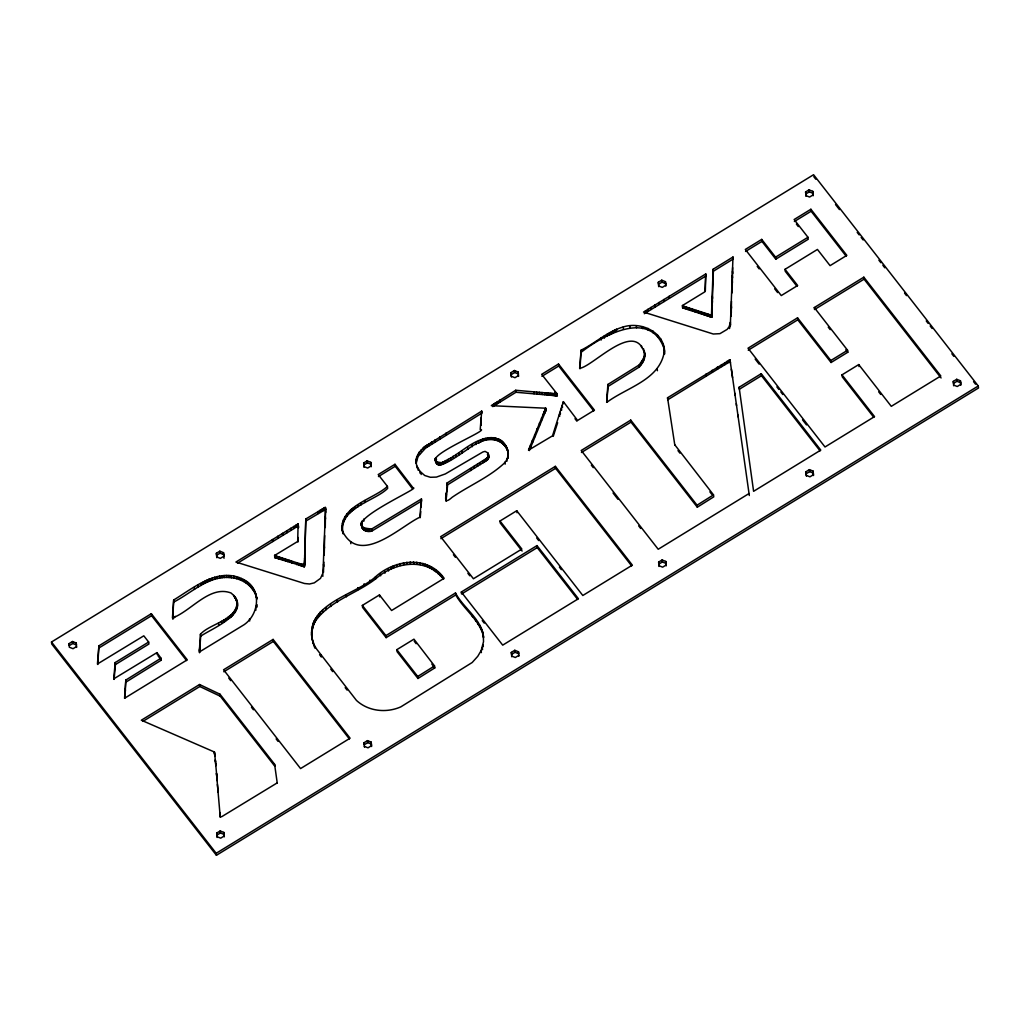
<?xml version="1.0" encoding="UTF-8"?>
<svg xmlns="http://www.w3.org/2000/svg" width="1030" height="1030" viewBox="0 0 1030 1030"><rect width="100%" height="100%" fill="white"/><g stroke="black" fill="none" stroke-linecap="round" stroke-linejoin="round"><path stroke-width="1.5" d="M421.18 507.018L421.476 498.932L371.856 528.892C330.681 527.167 422.661 487.048 413.12 487.924L394.979 464.285L378.216 474.56L387.422 486.366L387.666 488.362C374.83 501.378 337.698 507.957 343.054 533.798C335.664 506.889 373.916 499.357 387.422 486.366M325.467 510.545L325.12 507.442L305.807 518.966L304.365 566.667L274.727 557.539L274.662 555.428L297.683 541.471L298.108 523.884L235.922 562.045L304.468 583.495L309.541 583.997L314.279 582.864L320.485 578.384L322.969 573.053L325.467 510.545L325.274 527.54L325.017 525.558M325.725 512.541L325.493 507.468L325.738 509.464M644.523 354.629L644.574 352.672C645.784 358.015 642.823 363.088 639.411 366.95L608.112 386.443L606.683 402.37L607.867 384.46L639.167 364.968L643.415 358.646L644.523 354.629L644.78 356.625M682.336 305.807L711.473 315.257L713.12 269.242L733 257.011L733.257 258.994L713.365 271.238L711.833 317.253L682.581 307.79L682.761 305.369L704.958 291.773L705.769 273.941L643.544 312.064L713.288 334.016L719.944 333.656L727.206 329.355L729.176 326.587L730.463 322.042L733 257.011M304.532 566.5L305.807 518.966M731.867 290.872L732.111 292.855L732.613 267.633M297.992 541.973L298.159 537.544M324.218 555.119L324.669 535.587M730.94 314.292L731.184 316.287L731.506 301.262M323.175 570.414L323.42 572.41L323.909 562.174M705.344 290.795L705.769 273.941M416.828 465.895L419.854 471.238L424.721 475.5L430.373 477.276L436.411 477.096L445.333 473.929L482.941 451.951L485.091 451.372L487.769 452.878L488.581 455.621L486.945 458.17L446.994 483.044C449.84 487.061 439.424 508.717 452.131 497.31C468.959 485.722 488.619 477.547 503.696 463.719C511.691 456.445 507.803 443.325 498.726 439.166C477.019 432.394 460.513 455.608 441.625 462.637C412.554 460.513 492.392 429.085 480.212 429.523L481.705 411.099L424.18 447.007L419.171 452.312L416.725 456.818L415.953 461.324L417.073 467.877M445.848 499.215L446.093 501.211L447.252 485.04L487.19 460.152L488.864 456.882L487.422 454.307M148.655 642.038L115.193 662.56L113.725 678.886L156.946 652.621L160.989 658.196L125.815 680.058L124.566 698.263L187.267 659.818L151.32 613.7L98.906 645.836L97.438 664.002L143.801 635.819L148.655 642.038L148.899 644.033L115.437 664.556L114.098 679.401M199.318 650.007L199.459 651.939L244.136 624.682C259.56 614.022 261.903 588.272 243.492 579.517C218.669 566.371 193.511 587.988 173.697 599.975L172.435 617.987C191.207 611.112 209.721 584.873 231.029 592.997C253.985 612.361 211.008 628.712 200.683 636.231L199.524 652.75L200.438 634.235C209.863 623.498 236.887 620.433 237.145 602.009M125.815 680.058L124.939 697.98L124.733 695.34M172.782 618.476L173.697 599.975M311.524 634.338L312.232 640.003C305.163 603.593 355.646 595.095 375.461 576.839C394.542 559.548 427.746 555.015 444.149 578.281L391.593 610.507L379.452 594.928L362.341 605.421L362.586 607.417L386.147 637.634L455.749 594.954L455.492 592.971L385.89 635.652L386.147 637.634M311.936 638.149C311.498 632.253 312.438 625.931 315.579 620.832C329.986 600.735 356.586 593.628 375.705 578.834C394.451 562.019 426.896 556.831 443.518 579.298M97.811 664.479L98.906 645.836M481.705 411.099L481.95 413.094L425.493 448.153L417.987 456.548L416.197 463.32L415.953 461.324M664.479 351.41L664.234 349.428L664.479 354.178C666.307 332.922 641.407 320.961 623.176 326.999C607.584 331.338 595.392 343.132 581.1 350.161L579.633 368.328C592.932 366.77 636.051 318.309 644.832 354.655M580.006 368.804L581.1 350.161M421.476 498.932L419.828 517.24C401.237 525.712 360.513 566.204 342.81 531.815M420.214 517.704L420.768 511.601M361.813 521.206C359.483 527.643 365.586 533.63 372.1 530.888L421.721 500.915M664.234 352.196C659.367 380.019 626.987 387.344 607.043 402.189L606.747 400.155M730.025 324.321L730.27 326.317L730.463 322.042M311.987 638.008L314.214 645.153L316.609 649.042L356.47 700.439C368.354 711.382 386.224 713.262 400.786 706.889L472.204 662.496L477.766 656.303L481.139 650.6L483.521 641.729L483.315 635.613L483.559 637.609C482.066 619.249 463.371 608.189 455.492 592.971M257.075 604.636L256.663 607.391L256.418 605.408M304.352 564.234L300.863 564.054L274.559 555.582M529.085 448.591L528.506 450.161L552.505 435.844L563.359 401.661L577.598 420.459L594.439 410.133L558.492 364.015L541.677 374.328L557.101 393.885L515.708 390.267L491.323 405.678L545.745 408.215L545.952 410.339L529.33 450.574L529.085 448.591L545.745 408.215L545.849 410.571M553.252 436.321L557.642 422.725M729.42 328.583L729.884 327.501M436.45 459.097C432.986 478.796 475.628 440.892 478.731 443.003C489.199 435.471 506.863 440.274 508.331 454.14L507.687 449.968M682.581 307.79L683.675 306.889M172.782 617.82L172.911 618.811L173.774 617.253M172.911 618.811L175.306 616.352M274.727 557.539L275.19 555.08M556.998 393.718L557.346 395.868L515.953 392.263L492.778 406.605L492.52 404.623M644.304 313.712L706.026 275.924M417.974 678.474L417.717 676.478L434.531 665.934L413.944 639.167L396.82 649.673L397.078 651.668L417.974 678.474L434.776 667.916L434.531 665.934M713.494 494.864L713.751 496.859L697.31 507.185L697.053 505.189L713.494 494.864L674.843 444.883M126.059 682.04L161.234 660.191L160.989 658.196M237.518 563.204L298.352 525.867L298.443 527.965L298.198 525.107M730 359.779L730.437 362.933L729.935 361.839L724.953 364.646L667.788 399.769L667.543 397.773L730 359.779L732.575 377.791M51.5 642.012L813.571 174.714L978.255 385.993L978.5 387.988L216.429 855.286L51.745 644.008L51.5 642.012L216.184 853.291L216.429 855.286M69.062 643.621L72.499 641.51L76.207 643.003L76.452 644.986L72.744 643.493L69.306 645.604L69.062 643.621L69.332 647.213L73.027 648.707L76.465 646.608M216.802 557.681L216.377 553.29L219.815 551.179L223.51 552.672L224.025 558.26M363.68 462.959L367.118 460.848L370.826 462.341L371.07 464.324L367.375 462.831L363.938 464.942L363.68 462.959L364.105 467.337M518.399 375.602L514.961 377.714L511.266 376.22L510.996 372.615L514.434 370.517L518.142 372.01L518.386 373.993L514.678 372.5L511.24 374.611L511.421 377.006M658.736 286.675L658.312 282.284L661.749 280.186L665.444 281.679L665.869 286.07M806.039 196.344L805.615 191.953L809.052 189.855L812.76 191.348L813.185 195.739M223.755 554.655L220.059 553.162L216.622 555.273L216.377 553.29M665.702 283.662L661.994 282.168L658.556 284.28L658.312 282.284M813.005 193.331L809.31 191.838L805.872 193.949L805.615 191.953M371.096 465.933L367.659 468.045L363.951 466.551M761.711 239.398L745.321 249.453L781.268 295.571L797.658 285.516L785.027 269.319L817.447 249.44L830.077 265.65L846.827 255.376L810.88 209.257L794.13 219.532L807.971 237.286L808.215 239.282L775.809 259.161L761.955 241.393L761.711 239.398L775.551 257.165L775.809 259.161M99.15 647.831L151.577 615.683L151.32 613.7M306.052 520.948L325.647 509.374M378.461 476.555L395.224 466.268L394.979 464.285M541.922 376.323L558.736 366.01L558.492 364.015M745.566 251.449L761.955 241.393M794.375 221.514L811.125 211.24L810.88 209.257M775.551 257.165L807.971 237.286M277.276 783.302L274.585 764.247L220.008 694.22L199.562 684.512L141.342 720.215L214.485 752.042L215.888 765.741L215.296 759.844L215.54 761.827M273.105 639.411L223.574 669.783L300.567 768.573L350.097 738.201L273.105 639.411L273.349 641.407L349.363 738.922M555.35 466.345L440.634 536.682L473.427 578.757L521.862 549.054L500.001 521.013L516.751 510.738L582.813 595.495L632.343 565.122L555.35 466.345L555.608 468.328L631.609 565.843M697.053 505.189L630.746 420.111L581.216 450.483L658.209 549.26L749.055 493.525M814.292 307.558L847.574 350.252L847.819 352.234L831.068 362.509L830.824 360.526L797.542 317.832L748.012 348.204L825.004 446.981L874.534 416.609L841.986 374.856L858.737 364.581L891.285 406.335L940.815 375.963L863.822 277.186L814.292 307.558L814.55 309.541L864.08 279.169L863.822 277.186M142.938 721.373L199.807 686.508L220.253 696.203L274.83 766.23L274.585 764.247M223.819 671.779L273.349 641.407M440.879 538.677L555.608 468.328M581.461 452.479L630.991 422.107L630.746 420.111M748.256 350.187L797.787 319.815L797.542 317.832M739.115 387.254L761.222 373.697L820.781 450.097L753.6 491.31L739.115 387.254L739.36 389.25L761.466 375.693L761.222 373.697M830.824 360.526L847.574 350.252M461.311 592.018L536.99 545.604L578.397 598.726L502.704 645.14L461.311 592.018L461.556 594.014L537.248 547.6L536.99 545.604M277.25 782.864L221.978 816.52L220.201 817.125L219.763 812.413L220.227 816.88L219.982 814.897M224.128 836.051L220.69 838.163L216.995 836.669L216.725 833.064L220.163 830.952L223.871 832.446L224.115 834.442L220.407 832.948L216.97 835.06L217.15 837.454M364.466 747.123L364.041 742.733L367.478 740.622L371.173 742.115L371.598 746.505M511.344 652.402L514.781 650.291L518.489 651.784L518.734 653.78L515.039 652.286L511.601 654.398L511.344 652.402L511.768 656.792M666.062 565.058L662.625 567.169L658.93 565.676L658.659 562.071L662.097 559.96L665.805 561.453L666.05 563.449L662.342 561.955L658.904 564.067L659.084 566.461M813.108 471.122L813.378 474.727L809.941 476.839L806.245 475.345L805.975 471.74L809.413 469.629L813.108 471.122L813.533 475.512M953.716 385.799L953.291 381.409L956.716 379.298L960.424 380.791L960.848 385.181M371.431 744.111L367.723 742.617L364.285 744.729L364.041 742.733M806.4 476.13L806.22 473.723L809.657 471.624L813.365 473.118M960.668 382.787L956.973 381.293L953.535 383.392L953.291 381.409M518.76 655.389L515.322 657.501L511.614 656.007M216.184 853.291L978.255 385.993M581.345 352.144C602.782 335.407 650.149 308.73 664.131 348.694L663.887 346.698M173.941 601.958C191.889 592.739 209.232 574.792 231.351 577.74C243.08 578.667 254.835 587.152 256.882 599.138L256.637 597.155M545.256 409.992L545.99 410.21M805.885 195.558L809.593 197.052L813.031 194.94L812.76 191.348M953.548 385.014L957.256 386.507L960.694 384.396L960.424 380.791M658.569 285.889L662.277 287.383L665.715 285.271L665.444 281.679M216.635 556.882L220.343 558.376L223.78 556.277L223.51 552.672M364.298 746.338L368.006 747.832L371.444 745.72L371.173 742.115M813.816 176.709L815.799 179.233M835.51 204.532L839.463 209.592M857.205 232.368L859.187 234.904M861.157 237.428L863.127 239.964M878.899 260.204L880.882 262.727M882.852 265.264L884.822 267.8M904.546 293.099L906.516 295.623M926.24 320.935L928.21 323.459M930.18 325.995L932.15 328.519M951.875 353.818L953.844 356.354M973.569 381.654L975.539 384.19M811.125 211.24L846.106 256.11M864.08 279.169L941.072 377.959M796.357 224.051L798.327 226.587M796.937 286.263L785.272 271.302L785.027 269.319M828.249 327.128L830.206 329.639M845.862 349.724L847.819 352.234M878.719 391.876L880.689 394.413M757.23 266.397L759.174 268.894M774.715 288.838L777.637 292.572M797.787 319.815L831.068 362.509M873.8 417.33L842.244 376.838L841.986 374.856M755.17 359.058L759.123 364.118M776.89 386.92L778.86 389.456M780.83 391.979L782.813 394.516M802.55 419.841L806.503 424.914M761.466 375.693L820.047 450.844M630.991 422.107L697.31 507.185M558.736 366.01L593.718 410.88M554.668 392.34L555.595 393.524M591.336 465.135L593.306 467.672M613.043 492.997L617.987 499.331M638.716 525.931L640.686 528.454M536.72 538.021L538.69 540.557M559.406 567.118L561.376 569.654M537.248 547.6L577.663 599.447M522.107 551.037L500.245 522.995L500.001 521.013M453.419 554.758L455.35 557.23M467.877 573.324L469.809 575.796M482.259 620.575L484.229 623.099M362.341 605.421L385.89 635.652M396.82 649.673L417.717 676.478M330.759 669.127L332.677 671.586M345.179 687.628L347.097 690.1M228.763 678.113L230.733 680.637M251.462 707.237L253.432 709.773M276.143 738.896L278.113 741.433M151.577 615.683L186.546 660.552M677.985 450.625L679.916 453.123M709.876 491.851L711.807 494.349M414.202 641.162L416.159 643.711M431.84 664.092L434.776 667.916M395.224 466.268L412.412 488.671M455.749 594.954C463.577 608.897 478.796 619.365 483.186 635.214L482.529 631.197M319.583 654.668L321.347 656.986L321.103 655.003M574.998 418.695L576.903 421.193M158.002 655.724L161.234 660.191M237.389 604.005L235.394 597.361M314.459 647.136L314.923 648.076L314.665 646.093M481.165 417.832L480.959 425.3L480.714 423.317M667.543 397.773L674.843 445.308M749.312 495.52L731.377 369.139M956.716 379.298L956.973 381.293M858.737 364.581L858.994 366.577M809.052 189.855L809.31 191.838M809.413 469.629L809.657 471.624M805.975 471.74L806.22 473.723M732.485 271.444L732.742 273.439M732.343 275.77L732.6 277.765M732.201 280.508L732.446 282.503M732.034 285.568L732.279 287.563M731.313 306.039L731.558 308.022M731.12 310.416L731.377 312.399M730.347 323.021L730.592 325.004M737.905 414.935L738.15 416.918M734.815 393.241L735.072 395.237M736.308 403.657L736.553 405.653M729.678 359.856L729.935 361.839M728.738 360.32L728.995 362.315M727.103 361.247L727.36 363.23M713.12 269.242L713.365 271.238M724.708 362.65L724.953 364.646M721.476 364.594L721.721 366.577M712.322 296.318L712.58 298.301M712.206 300.194L712.451 302.189M712.091 303.773L712.335 305.768M711.975 306.992L712.219 308.987M711.872 309.773L712.116 311.768M711.769 312.064L712.026 314.047M711.691 313.777L711.936 315.772M711.627 314.871L711.833 317.253M711.228 315.206L711.485 317.189M710.867 315.103L711.112 317.098M717.331 367.105L717.575 369.101M710.391 314.974L710.649 316.97M709.837 314.807L710.082 316.802M709.181 314.614L709.438 316.596M708.473 314.382L708.717 316.377M707.7 314.137L707.958 316.133M706.902 313.867L707.147 315.862M705.936 313.558L706.181 315.541M712.193 370.246L712.451 372.242M704.713 313.159L704.971 315.141M703.284 312.682L703.542 314.678M701.688 312.167L701.932 314.15M699.962 311.601L700.207 313.584M698.147 311.009L698.392 313.004M706.014 374.045L706.258 376.04M696.28 310.403L696.525 312.386M694.4 309.798L694.658 311.781M692.572 309.206L692.817 311.189M690.795 308.627L691.053 310.622M689.122 308.086L689.366 310.069M687.564 307.571L687.808 309.567M686.147 307.107L686.392 309.103M684.911 306.695L685.156 308.691M683.881 306.348L684.126 308.343M683.096 306.077L683.341 308.073M682.761 305.369L683.019 307.365M682.401 305.678L682.813 307.893M669.114 296.28L669.358 298.275M661.749 280.186L661.994 282.168M663.861 299.485L664.105 301.481M659.02 302.459L659.264 304.442M663.178 344.046L663.423 346.041M660.784 338.947L661.028 340.943M654.668 305.125L654.913 307.12M657.372 334.608L657.616 336.604M650.909 307.442L651.153 309.438M653.072 331.081L653.316 333.076M657.153 368.714L657.41 370.71M647.831 309.348L648.076 311.343M648.037 328.403L648.282 330.385M645.514 310.79L645.759 312.785M642.398 326.6L642.643 328.596M644.291 350.767L644.535 352.762M643.66 348.951L643.905 350.934M644.136 356.625L644.394 358.62M643.415 358.646L643.66 360.642M641.394 345.604L641.639 347.599M642.36 360.667L642.604 362.663M636.283 325.738L636.527 327.733M640.956 362.676L641.201 364.672M639.167 364.968L639.411 366.95M662.097 559.96L662.342 561.955M629.832 325.866L630.077 327.849M658.659 562.071L658.904 564.067M623.176 326.999L623.42 328.982M616.455 329.188L616.7 331.184M615.58 329.587L615.824 331.57M614.472 330.141L614.717 332.123M613.108 330.875L613.352 332.857M611.434 331.815L611.678 333.797M609.412 332.973L609.657 334.969M607.018 334.39L607.275 336.372M604.211 336.063L604.468 338.059M607.867 384.46L608.112 386.443M600.966 338.033L601.211 340.016M607.082 394.915L607.34 396.898M606.979 396.421L607.236 398.404M606.889 397.812L607.134 399.807M606.812 399.074L607.056 401.056M563.359 401.661L563.616 403.644M562.251 405.46L562.509 407.455M561.427 408.15L561.672 410.133M560.191 412.026L560.436 414.009M559.47 414.292L559.715 416.275M556.664 393.241L556.973 395.868M556.303 393.846L556.548 395.829M555.762 393.795L556.007 395.777M555.093 393.73L555.337 395.726M554.333 393.653L554.578 395.649M553.483 393.576L553.728 395.559M552.569 393.486L552.814 395.469M551.591 393.383L551.848 395.365M550.381 393.254L550.638 395.25M548.758 393.1L549.016 395.082M546.788 392.919L547.046 394.902M544.535 392.713L544.78 394.696M545.424 408.073L545.707 410.88M545.282 409.296L545.527 411.279M545.076 409.76L545.321 411.743M544.831 410.275L545.089 412.27M544.574 410.841L544.819 412.837M542.038 392.481L542.295 394.477M544.291 411.446L544.548 413.429M544.007 412.064L544.252 414.06M543.119 414.112L543.364 416.094M539.372 392.25L539.63 394.245M541.523 417.91L541.767 419.905M536.604 392.018L536.849 394.001M539.45 422.957L539.694 424.939M533.785 391.773L534.029 393.756M537.081 428.725L537.338 430.707M534.66 434.686L534.905 436.681M532.368 440.338L532.626 442.321M530.45 445.14L530.695 447.136M514.434 370.517L514.678 372.5M515.708 390.267L515.953 392.263M510.996 372.615L511.24 374.611M516.751 510.738L516.996 512.721M507.391 448.951L507.635 450.947M507.018 447.973L507.262 449.968M508.086 454.938L508.073 458.324L507.829 456.329M506.554 447.02L506.799 449.016M506 446.067L506.258 448.063M499.923 399.949L500.168 401.932M505.357 445.115L505.601 447.097M506.747 459.174L506.992 461.157M504.61 444.136L504.855 446.119M503.747 443.106L503.992 445.102M503.142 442.437L503.387 444.419M502.589 441.857L502.833 443.84M504.919 462.148L505.164 464.144M497.297 401.571L497.542 403.554M502.074 441.355L502.318 443.338M501.584 440.917L501.829 442.9M501.082 440.531L501.34 442.514M500.567 440.171L500.825 442.166M500.014 439.836L500.271 441.831M495.224 402.872L495.469 404.854M499.408 439.514L499.653 441.497M498.726 439.166L498.971 441.162M493.653 403.876L493.898 405.859M497.619 438.69L497.863 440.685M496.473 438.291L496.718 440.286M495.301 437.982L495.546 439.965M494.091 437.737L494.336 439.733M492.855 437.583L493.1 439.578M491.593 437.518L491.838 439.501M490.306 437.531L490.55 439.514M489.005 437.621L489.25 439.604M514.781 650.291L515.039 652.286M487.666 437.789L487.924 439.784M488.503 454.179L488.825 457.616M488.22 453.496L488.465 455.492M485.915 438.111L486.16 440.093M487.769 452.878L488.027 454.861M488.362 456.367L488.619 458.35M487.988 457.088L488.233 459.071M487.422 457.771L487.679 459.766M486.945 458.17L487.19 460.152M484.293 438.497L484.538 440.492M485.954 458.865L486.199 460.848M482.632 439.05L482.877 441.046M484.486 459.844L484.731 461.826M480.752 439.862L480.997 441.857M482.555 461.092L482.8 463.075M478.487 441.02L478.731 443.003M480.173 462.599L480.431 464.582M475.641 442.604L475.886 444.587M477.379 464.35L477.624 466.345M472.062 444.702L472.319 446.698M474.186 466.345L474.431 468.341M470.607 468.56L470.852 470.556M467.569 447.419L467.826 449.415M461.994 450.831L462.238 452.827M481.95 629.343L482.195 631.339M481.087 627.425L481.332 629.407M483.083 644.729L483.327 646.711M458.917 452.711L459.161 454.694M479.813 625.223L480.057 627.206M482.285 647.69L482.542 649.673M477.984 622.519L478.229 624.502M481.139 650.6L481.383 652.595M455.942 454.513L456.187 456.496M475.474 619.082L475.718 621.077M453.123 456.2L453.367 458.196M472.165 614.717L472.422 616.7M450.522 457.745L450.767 459.74M446.183 432.896L446.428 434.879M448.192 459.123L448.436 461.118M446.17 460.294L446.428 462.29M444.548 461.221L444.793 463.217M446.994 483.044L447.252 485.04M443.351 461.878L443.595 463.873M439.99 436.707L440.248 438.703M442.643 462.238L442.887 464.221M446.26 493.1L446.505 495.082M446.157 494.567L446.402 496.55M446.054 495.932L446.299 497.928M441.625 462.637L441.87 464.62M445.977 497.181L446.222 499.177M445.9 498.288L446.144 500.284M440.698 462.908L440.943 464.903M439.862 463.075L440.119 465.058M439.115 463.101L439.359 465.097M438.42 463.011L438.677 465.006M435.136 439.707L435.394 441.703M437.802 462.792L438.046 464.788M437.222 462.457L437.467 464.44M436.681 461.981L436.926 463.964M436.166 461.376L436.411 463.371M435.548 457.861L435.806 459.844M435.793 460.822L436.218 463.101M435.278 458.505L435.87 462.534M435.162 459.174L435.613 461.994M431.441 442.037L431.686 444.02M428.686 443.801L428.931 445.797M426.678 445.14L426.935 447.123M441.51 575.345L441.767 577.341M425.248 446.17L425.493 448.153M424.18 447.007L424.424 449.003M439.81 573.581L440.068 575.564M423.291 447.793L423.536 449.788M437.982 571.882L438.226 573.877M421.025 450.059L421.27 452.054M436.025 570.285L436.282 572.281M433.978 568.805L434.222 570.787M419.171 452.312L419.416 454.307M420.961 472.538L421.206 474.521M417.742 454.565L417.987 456.548M419.854 471.238L420.098 473.234M431.853 567.427L432.098 569.423M416.725 456.818L416.983 458.801M417.884 468.199L418.129 470.182M429.677 566.191L429.922 568.174M416.133 459.071L416.377 461.054M427.45 565.097L427.708 567.079M425.223 564.157L425.467 566.152M422.995 563.397L423.24 565.393M419.957 562.638L420.201 564.62M416.79 562.135L417.047 564.131M413.532 561.904L413.777 563.886M410.198 561.929L410.442 563.912M406.824 562.2L407.069 564.195M403.451 562.74L403.696 564.723M400.116 563.513L400.361 565.509M396.833 564.543L397.078 566.539M393.64 565.831L393.885 567.813M392.868 566.268L393.112 568.251M391.052 567.35L391.297 569.332M388.297 569.011L388.542 570.993M384.718 571.187L384.963 573.182M367.118 460.848L367.375 462.831M380.405 573.813L380.649 575.809M371.856 528.892L372.1 530.888M379.452 594.928L379.697 596.924M369.564 529.227L369.809 531.21M375.461 576.839L375.705 578.834M368.676 529.317L368.92 531.313M364.697 500.516L364.942 502.498M367.839 529.343L368.083 531.338M367.041 529.304L367.285 531.287M366.281 529.188L366.526 531.184M365.573 529.008L365.817 530.991M363.654 519.172L363.899 521.154M364.903 528.751L365.148 530.733M364.272 528.416L364.53 530.411M360.68 503.026L360.925 505.009M363.693 528.03L363.938 530.012M369.989 580.186L370.234 582.182M363.152 527.553L363.397 529.549M362.689 527.09L362.946 529.072M362.303 526.626L362.56 528.622M361.582 522.068L361.826 524.064M361.994 526.176L362.238 528.158M361.466 523.086L362.006 527.708M361.401 524.244L361.826 527.231M357.565 504.996L357.809 506.992M355.196 506.528L355.453 508.511M364.092 583.804L364.337 585.8M353.445 507.7L353.689 509.696M352.157 508.627L352.415 510.623M351.204 509.399L351.449 511.382M350.432 510.095L350.676 512.09M349.698 510.829L349.955 512.824M357.886 587.628L358.131 589.611M347.033 513.893L347.29 515.875M350.586 541.716L350.844 543.711M344.934 516.944L345.179 518.94M343.376 519.983L343.634 521.978M342.398 522.995L342.642 524.991M341.973 525.982L342.218 527.965M342.115 528.918L342.359 530.913M367.478 740.622L367.723 742.617M346.196 594.812L346.44 596.808M337.222 600.361L337.467 602.344M325.12 507.442L325.377 509.425M324.643 507.635L324.888 509.631M325.3 516.893L325.557 518.888M323.922 508.009L324.167 509.992M322.918 508.563L323.175 510.545M321.63 509.309L321.875 511.305M319.995 510.288L320.253 512.271M324.257 546.042L324.514 548.024M330.566 604.546L330.81 606.528M318.013 511.485L318.257 513.481M323.484 564.401L323.729 566.384M322.648 574.264L322.905 576.259M325.802 607.661L326.047 609.657M322.519 610.03L322.763 612.013M320.304 611.923L320.562 613.906M318.759 613.648L319.017 615.631M317.472 615.502L317.716 617.485M316.004 617.768L316.262 619.764M315.322 618.837L315.579 620.832M314.755 619.777L315.013 621.772M305.009 545.102L305.253 547.097M314.279 620.639L314.536 622.635M304.88 548.887L305.138 550.883M313.88 621.463L314.137 623.446M304.777 552.415L305.022 554.398M313.545 622.287L313.79 624.283M313.236 623.176L313.481 625.159M304.674 555.595L304.919 557.591M312.953 624.154L313.197 626.137M304.571 558.389L304.816 560.384M312.669 625.274L312.914 627.257M304.494 560.719L304.738 562.702M304.429 562.509L304.674 564.504M312.373 626.575L312.618 628.558M304.378 563.706L304.623 565.702M304.12 564.672L304.365 566.667M311.948 628.673L312.193 630.669M313.854 644.252L314.111 646.235M303.773 564.736L304.017 566.719M311.665 630.643L311.91 632.639M313.069 642.012L313.326 644.008L312.451 639.952M298.108 523.884L298.43 526.433M303.168 564.659L303.412 566.655M311.524 632.523L311.768 634.506M297.554 524.18L297.812 526.176M302.215 564.44L302.472 566.423M296.074 525.068L296.318 527.051M300.863 564.054L301.108 566.037M299.009 563.474L299.254 565.457M293.73 526.485L293.975 528.467M296.589 562.689L296.833 564.685M290.627 528.364L290.885 530.347M291.542 561.041L291.786 563.024M286.868 530.669L287.113 532.652M289.533 560.384L289.791 562.367M287.563 559.741L287.808 561.723M282.516 533.334L282.761 535.317M285.658 559.123L285.902 561.105M283.868 558.543L284.113 560.526M282.22 558.015L282.478 560.011M280.791 557.552L281.036 559.548M277.675 536.295L277.92 538.291M279.594 557.178L279.838 559.161M278.667 556.895L278.924 558.878M277.933 556.664L278.177 558.659M277.225 556.445L277.482 558.44M276.581 556.239L276.825 558.234M276.001 556.058L276.246 558.041M275.486 555.891L275.744 557.887M275.074 555.762L275.319 557.745M274.662 555.428L275.01 557.642M272.435 539.527L272.68 541.51M256.032 594.426L256.625 597.748M255.62 593.138L255.865 595.134M255.105 591.89L255.35 593.885M254.5 590.666L254.758 592.662M253.805 589.443L254.049 591.439M255.685 608.164L255.929 610.146M252.994 588.233L253.238 590.216M252.067 586.984L252.311 588.98M251.011 585.722L251.269 587.705M249.311 583.894L249.556 585.89M247.483 582.259L247.741 584.242M245.552 580.804L245.797 582.787M249.453 619.004L249.698 620.987M243.492 579.517L243.737 581.512M241.29 578.422L241.548 580.418M238.96 577.508L239.218 579.491M236.488 576.749L236.746 578.744M233.874 576.169L234.119 578.165M236.861 600.477L237.106 602.473M237.196 603.593L237.441 605.576M236.514 599.447L236.758 601.443M236.012 598.404L236.256 600.387M237.029 605.189L237.273 607.185M236.643 606.799L236.887 608.794M234.66 596.344L234.904 598.327L233.836 595.379M236.037 608.408L236.282 610.404M231.106 575.757L231.351 577.74M235.239 609.992L235.484 611.975M234.235 611.524L234.492 613.519M228.802 575.551L229.046 577.534M233.05 613.005L233.295 614.987M231.686 614.395L231.93 616.391M226.497 575.474L226.742 577.47M231.055 614.949L231.299 616.931M230.218 615.592L230.463 617.575M224.192 575.538L224.437 577.534M229.124 616.365L229.381 618.361M219.815 551.179L220.059 553.162M227.759 617.292L228.003 619.288M221.862 575.744L222.107 577.727M226.046 618.412L226.291 620.408M219.506 576.079L219.763 578.062M223.961 619.738L224.205 621.734M217.124 576.543L217.382 578.538M221.45 621.322L221.695 623.305M214.703 577.16L214.948 579.143M218.476 623.163L218.733 625.146M212.232 577.907L212.476 579.903M209.708 578.796L209.953 580.791M208.678 579.208L208.923 581.19M207.597 579.684L207.854 581.68M206.373 580.302L206.618 582.285M220.008 694.22L220.253 696.203M204.88 581.1L205.125 583.083M203.026 582.156L203.283 584.139M200.708 583.521L200.966 585.504M197.824 585.246L198.082 587.242M200.438 634.235L200.683 636.231M194.271 587.409L194.516 589.392M214.485 752.042L215 756.175L213.841 751.72M216.931 778.706L217.176 780.701L216.467 773.285L220.008 814.408M199.743 643.943L199.987 645.926M217.407 784.448L218.128 792.199L217.884 790.203M199.64 645.372L199.884 647.355M199.537 646.724L199.794 648.707M199.459 647.96L199.704 649.943M199.382 649.067L199.627 651.05M220.163 830.952L220.407 832.948M199.562 684.512L199.807 686.508M216.725 833.064L216.97 835.06M156.946 652.621L157.191 654.617M125.197 688.658L125.441 690.654M125.106 689.984L125.351 691.967M125.016 691.246L125.261 693.242M124.926 692.443L125.184 694.426M124.862 693.538L125.106 695.533M124.785 694.516L125.042 696.512M115.193 662.56L115.437 664.556M72.499 641.51L72.744 643.493M215.643 763.758L216.712 775.268M665.805 561.453L666.23 565.843M518.142 372.01L518.566 376.401M518.489 651.784L518.914 656.174M370.826 462.341L371.251 466.732M223.871 832.446L224.295 836.836M76.207 643.003L76.632 647.394"/></g></svg>
